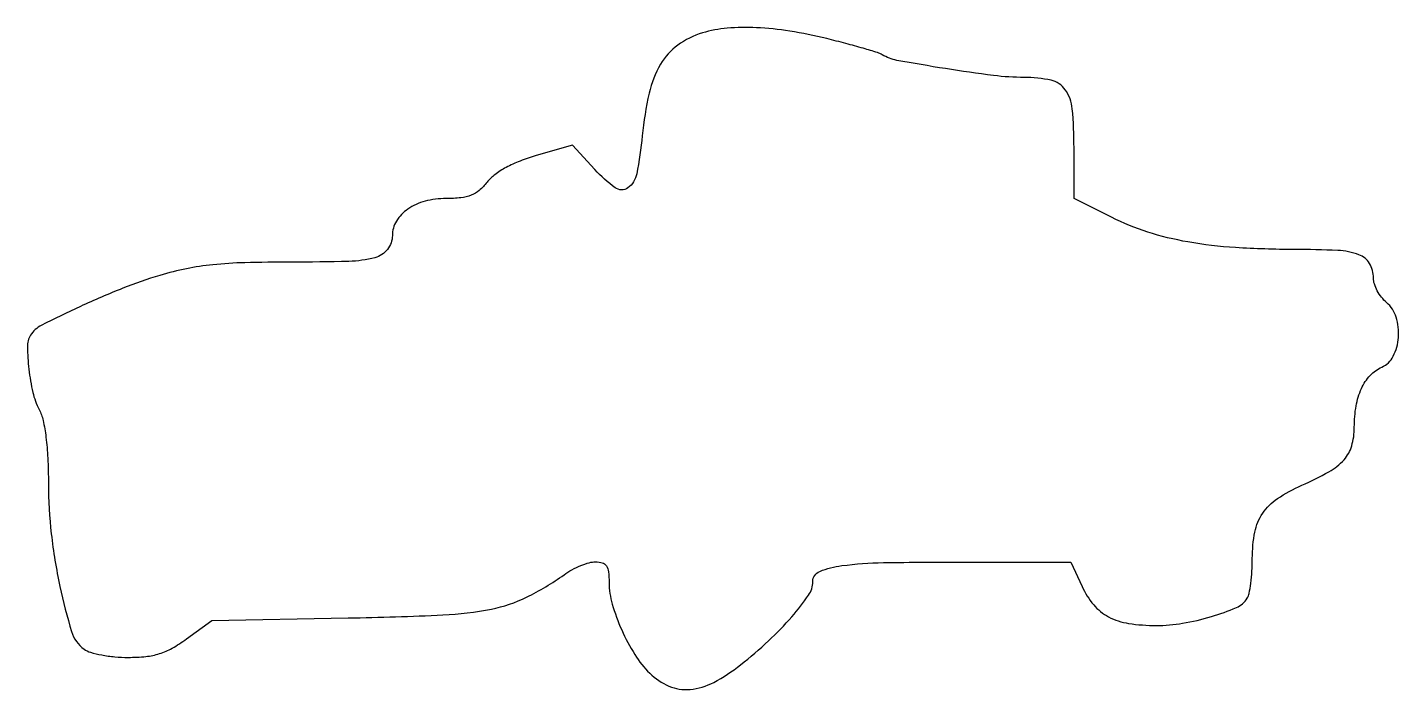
# Model space of a CAD drawing. Extents: x 1 to 216, y 0 to 104.
import ezdxf

# ---------------------------------------------------------------- set-up
doc = ezdxf.new("R2010")
doc.units = 0

msp = doc.modelspace()

# ---------------------------------------------------------------- linework, layer by layer
msp.add_lwpolyline([(106.686067, 102.983432, 0.08464), (102.807555, 101.059452, 0.103078), (100.091455, 98.060804, 0.077624), (98.306419, 93.534313, 0.029962), (97.222846, 86.853258, -0.021377), (96.357246, 80.868108, -0.193036), (94.962431, 78.681223, -0.324262), (92.957873, 78.692188, -0.049134), (89.792126, 81.529767), (86.282772, 85.359135), (80.580457, 83.736967, 0.023331), (78.043133, 82.885391, 0.03153), (75.847567, 81.869143, 0.035889), (74.08378, 80.74287, 0.066158), (72.866491, 79.5574, -0.04837), (71.637493, 78.272544, -0.083414), (70.374976, 77.507997, -0.069574), (68.774046, 77.117683, -0.025059), (66.42742, 77, 0.063807), (63.132989, 76.577864, 0.087195), (60.417402, 75.336272, 0.104925), (58.637276, 73.459324, 0.138334), (58, 71.2, -0.168574), (57.238897, 69.006673, -0.162958), (55.272306, 67.719053, -0.057478), (51.163722, 67.132522, -0.00701), (42.05, 67.014487, 0.0066), (34.8214, 66.926799, 0.018848), (29.802959, 66.610116, 0.024919), (25.683221, 65.985213, 0.022486), (21.5, 64.937852, 0.022047), (15.669735, 62.912268, 0.01378), (9.028372, 60.057061, 0.008614), (2.900764, 57.090965, 0.138165), (1.221716, 55.549728, 0.142017), (0.718453, 53.741345, 0.0257), (0.937174, 50.224273, 0.028691), (1.567422, 46.571618, 0.062336), (2.549035, 43.905177, -0.064884), (3.179285, 42.165991, -0.023263), (3.630203, 39.563464, -0.019622), (3.913635, 36.268202, -0.011419), (4.007803, 32.29966, 0.028306), (4.464332, 24.366514, 0.024461), (5.818297, 16.133261, 0.020789), (7.65458, 9.044639, 0.162503), (9.600592, 6.302787, 0.087502), (10.624299, 5.799651, 0.02418), (12.374301, 5.382694, 0.023643), (14.43543, 5.095868, 0.022753), (16.541091, 5, 0.025305), (19.319327, 5.140696, 0.051176), (21.462444, 5.582857, 0.052447), (23.437529, 6.442519, 0.027905), (25.683121, 7.885414), (29.66632, 10.770828), (51.08316, 11.18138, 0.006275), (65.938294, 11.652708, 0.038363), (73.551491, 12.578094, 0.065061), (79.066495, 14.452245, 0.040335), (84.948357, 17.963227, -0.030402), (86.197382, 18.74281, -0.026826), (87.584094, 19.401698, -0.027773), (88.900694, 19.859142, -0.069829), (89.90437, 20, -0.076037), (90.959349, 19.838632, -0.174169), (91.591435, 19.359668, -0.117147), (91.922563, 18.436069, -0.02607), (92.021962, 16.75, 0.06877), (92.512959, 13.365848, 0.034956), (93.995732, 9.31997, 0.034707), (96.072631, 5.43141, 0.056423), (98.402867, 2.506224, 0.097636), (101.415614, 0.485779, 0.122758), (104.726894, -0.020749, 0.098404), (108.441295, 1.082318, 0.046144), (112.660202, 3.828793, 0.020112), (117.050175, 7.598386, 0.026662), (120.706812, 11.386408, 0.026901), (123.328826, 14.760304, 0.15289), (124, 16.903954, -0.307181), (125.082162, 18.499184, -0.063054), (128.554711, 19.395964, -0.027621), (135.077054, 19.863479, -0.004306), (148, 19.963196), (164.5, 19.948403), (166.25725, 16.131414, 0.066777), (168.084774, 13.247351, 0.097474), (170.420203, 11.365328, 0.083416), (173.573408, 10.329055, 0.037786), (177.921326, 10, 0.04242), (182.052194, 10.351092, 0.030442), (186.564568, 11.40974, 0.028034), (190.487079, 12.829849, 0.151483), (192.193868, 14.279444, 0.094705), (192.496615, 15.043681, 0.015609), (192.746068, 16.618288, 0.016673), (192.921959, 18.513182, 0.014044), (192.984687, 20.527494, -0.047393), (193.390255, 24.662805, -0.100882), (194.617238, 27.617797, -0.097703), (196.933043, 29.91499, -0.042551), (200.748134, 32.006737, 0.022603), (205.01817, 34.131213, 0.082042), (207.385759, 36.009207, 0.115257), (208.591029, 38.179238, 0.069484), (209, 41.107935, -0.041529), (209.277725, 44.445929, -0.065851), (210.117582, 47.184883, -0.079387), (211.482564, 49.234649, -0.10317), (213.315279, 50.540979, 0.17572), (215.112104, 52.254015, 0.097374), (215.922218, 55.212898, 0.092965), (215.564658, 58.383686, 0.142199), (214.057989, 60.682377, -0.051119), (213.270478, 61.510031, -0.041625), (212.604534, 62.537205, -0.043201), (212.148737, 63.598518, -0.079995), (212, 64.522241, 0.132984), (211.379837, 66.812717, 0.175821), (209.73115, 68.184217, 0.075071), (206.389802, 68.847398, 0.01133), (199.55, 69.007554, -0.015372), (190.346517, 69.297505, -0.028022), (182.882918, 70.184327, -0.0334), (176.566543, 71.737212, -0.03993), (170.894597, 74.053207), (165, 77.02879), (165, 84.942967, 0.022178), (164.727446, 91.084725, 0.132493), (163.632026, 94.065758, 0.18738), (161.39372, 95.547418, 0.053546), (157.178571, 96.001367, -0.031123), (152.372756, 96.302206, -0.008423), (144.819644, 97.378846, -0.005213), (137.2038, 98.677229, -0.093846), (134.901971, 99.560585, 0.063766), (134.165529, 99.894965, 0.004134), (131.909805, 100.569548, 0.00597), (129.197347, 101.321352, 0.004413), (126.179755, 102.090624, 0.020172), (120.383253, 103.268332, 0.028593), (115.149448, 103.809001, 0.032631), (110.551439, 103.719458, 0.051772)], format="xyb", close=True)

doc.saveas('drawing.dxf')
